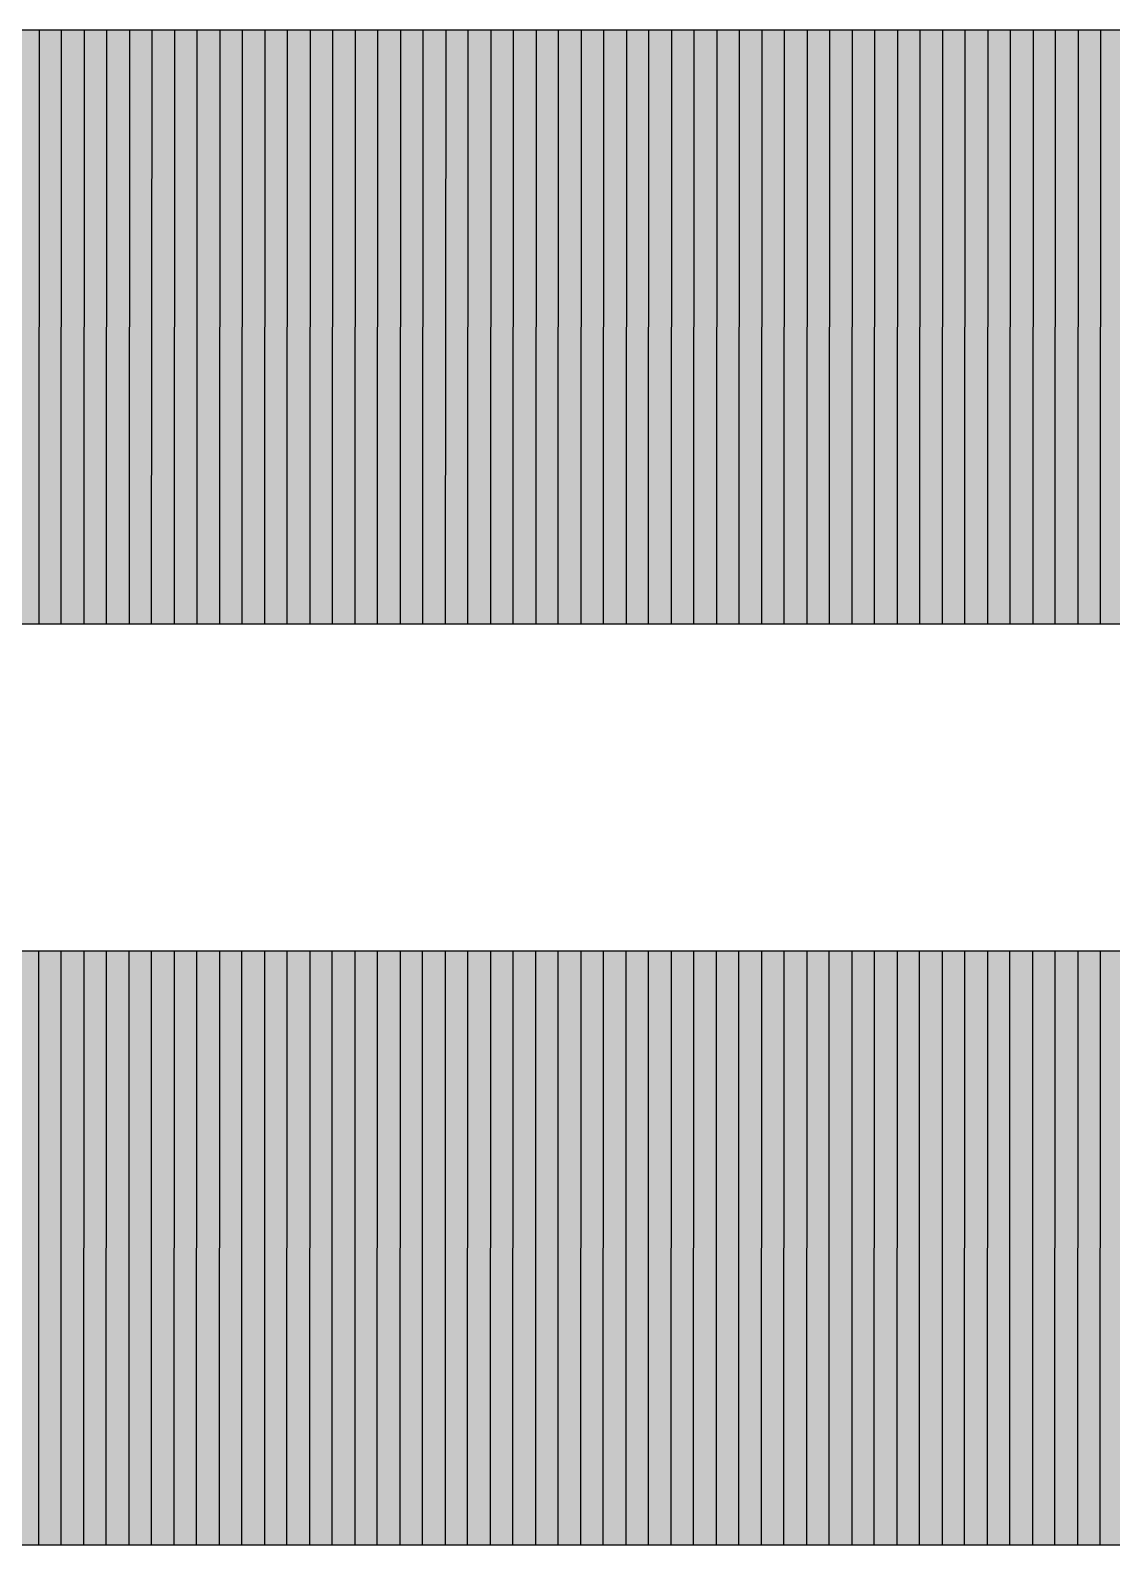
# Model space of a CAD drawing. Header units: millimetres. Extents: x -4.73 to 4.58, y -4.74 to 4.59.
# Drawn here: x 3.431 to 3.994, y -1.913 to -1.125 of the extents above; entities that cross this region are included whole.
import ezdxf

# ---------------------------------------------------------------- set-up
doc = ezdxf.new("R2010")
doc.units = ezdxf.units.MM
doc.header["$MEASUREMENT"] = 0
doc.layers.add('layer 1', color=7, linetype='Continuous')

msp = doc.modelspace()

# ---------------------------------------------------------------- hatches: boundary and pattern name
at = {"layer": 'layer 1', "true_color": 0x8b8b8c}
h = msp.add_hatch(color=252, dxfattribs=at)
edge = h.paths.add_edge_path()
edge.add_spline(control_points=[(3.4474, -1.1252), (3.4474, -1.1252), (3.4473, -1.4339), (3.4473, -1.4339), (3.4473, -1.4339), (3.4257, -1.4339), (3.4257, -1.4339), (3.4257, -1.4339), (3.4121, -1.4333), (3.4121, -1.4333), (3.4121, -1.4333), (3.4122, -1.1258), (3.4122, -1.1258), (3.4122, -1.1258), (3.4257, -1.1252), (3.4257, -1.1252), (3.4257, -1.1252), (3.4474, -1.1252), (3.4474, -1.1252)], knot_values=[0, 0, 0, 0, 0.166667, 0.166667, 0.166667, 0.333333, 0.333333, 0.333333, 0.5, 0.5, 0.5, 0.666667, 0.666667, 0.666667, 0.833333, 0.833333, 0.833333, 1, 1, 1, 1], degree=3, periodic=1)
h = msp.add_hatch(color=252, dxfattribs=at)
edge = h.paths.add_edge_path()
edge.add_spline(control_points=[(3.4709, -1.1252), (3.4709, -1.1252), (3.4708, -1.4339), (3.4708, -1.4339), (3.4708, -1.4339), (3.4356, -1.4339), (3.4356, -1.4339), (3.4356, -1.4339), (3.4357, -1.1252), (3.4357, -1.1252), (3.4357, -1.1252), (3.4709, -1.1252), (3.4709, -1.1252)], knot_values=[0, 0, 0, 0, 0.25, 0.25, 0.25, 0.5, 0.5, 0.5, 0.75, 0.75, 0.75, 1, 1, 1, 1], degree=3, periodic=1)
h = msp.add_hatch(color=252, dxfattribs=at)
edge = h.paths.add_edge_path()
edge.add_spline(control_points=[(3.4945, -1.1252), (3.4945, -1.1252), (3.4943, -1.4339), (3.4943, -1.4339), (3.4943, -1.4339), (3.4591, -1.4339), (3.4591, -1.4339), (3.4591, -1.4339), (3.4592, -1.1252), (3.4592, -1.1252), (3.4592, -1.1252), (3.4945, -1.1252), (3.4945, -1.1252)], knot_values=[0, 0, 0, 0, 0.25, 0.25, 0.25, 0.5, 0.5, 0.5, 0.75, 0.75, 0.75, 1, 1, 1, 1], degree=3, periodic=1)
h = msp.add_hatch(color=252, dxfattribs=at)
edge = h.paths.add_edge_path()
edge.add_spline(control_points=[(3.518, -1.1252), (3.518, -1.1252), (3.5179, -1.4339), (3.5179, -1.4339), (3.5179, -1.4339), (3.4826, -1.4339), (3.4826, -1.4339), (3.4826, -1.4339), (3.4827, -1.1252), (3.4827, -1.1252), (3.4827, -1.1252), (3.518, -1.1252), (3.518, -1.1252)], knot_values=[0, 0, 0, 0, 0.25, 0.25, 0.25, 0.5, 0.5, 0.5, 0.75, 0.75, 0.75, 1, 1, 1, 1], degree=3, periodic=1)
h = msp.add_hatch(color=252, dxfattribs=at)
edge = h.paths.add_edge_path()
edge.add_spline(control_points=[(3.5415, -1.1252), (3.5415, -1.1252), (3.5414, -1.4339), (3.5414, -1.4339), (3.5414, -1.4339), (3.5061, -1.4339), (3.5061, -1.4339), (3.5061, -1.4339), (3.5062, -1.1252), (3.5062, -1.1252), (3.5062, -1.1252), (3.5415, -1.1252), (3.5415, -1.1252)], knot_values=[0, 0, 0, 0, 0.25, 0.25, 0.25, 0.5, 0.5, 0.5, 0.75, 0.75, 0.75, 1, 1, 1, 1], degree=3, periodic=1)
h = msp.add_hatch(color=252, dxfattribs=at)
edge = h.paths.add_edge_path()
edge.add_spline(control_points=[(3.565, -1.1252), (3.565, -1.1252), (3.5649, -1.4339), (3.5649, -1.4339), (3.5649, -1.4339), (3.5296, -1.4339), (3.5296, -1.4339), (3.5296, -1.4339), (3.5297, -1.1252), (3.5297, -1.1252), (3.5297, -1.1252), (3.565, -1.1252), (3.565, -1.1252)], knot_values=[0, 0, 0, 0, 0.25, 0.25, 0.25, 0.5, 0.5, 0.5, 0.75, 0.75, 0.75, 1, 1, 1, 1], degree=3, periodic=1)
h = msp.add_hatch(color=252, dxfattribs=at)
edge = h.paths.add_edge_path()
edge.add_spline(control_points=[(3.5885, -1.1252), (3.5885, -1.1252), (3.5884, -1.4339), (3.5884, -1.4339), (3.5884, -1.4339), (3.5531, -1.4339), (3.5531, -1.4339), (3.5531, -1.4339), (3.5532, -1.1252), (3.5532, -1.1252), (3.5532, -1.1252), (3.5885, -1.1252), (3.5885, -1.1252)], knot_values=[0, 0, 0, 0, 0.25, 0.25, 0.25, 0.5, 0.5, 0.5, 0.75, 0.75, 0.75, 1, 1, 1, 1], degree=3, periodic=1)
at = {"layer": 'layer 1', "true_color": 0x8e8e8f}
h = msp.add_hatch(color=252, dxfattribs=at)
edge = h.paths.add_edge_path()
edge.add_spline(control_points=[(3.612, -1.1252), (3.612, -1.1252), (3.6119, -1.4339), (3.6119, -1.4339), (3.6119, -1.4339), (3.5766, -1.4339), (3.5766, -1.4339), (3.5766, -1.4339), (3.5767, -1.1252), (3.5767, -1.1252), (3.5767, -1.1252), (3.612, -1.1252), (3.612, -1.1252)], knot_values=[0, 0, 0, 0, 0.25, 0.25, 0.25, 0.5, 0.5, 0.5, 0.75, 0.75, 0.75, 1, 1, 1, 1], degree=3, periodic=1)
at = {"layer": 'layer 1', "true_color": 0x9a9a9b}
h = msp.add_hatch(color=253, dxfattribs=at)
edge = h.paths.add_edge_path()
edge.add_spline(control_points=[(3.6355, -1.1252), (3.6355, -1.1252), (3.6354, -1.4339), (3.6354, -1.4339), (3.6354, -1.4339), (3.6001, -1.4339), (3.6001, -1.4339), (3.6001, -1.4339), (3.6002, -1.1252), (3.6002, -1.1252), (3.6002, -1.1252), (3.6355, -1.1252), (3.6355, -1.1252)], knot_values=[0, 0, 0, 0, 0.25, 0.25, 0.25, 0.5, 0.5, 0.5, 0.75, 0.75, 0.75, 1, 1, 1, 1], degree=3, periodic=1)
at = {"layer": 'layer 1', "true_color": 0xa5a5a6}
h = msp.add_hatch(color=253, dxfattribs=at)
edge = h.paths.add_edge_path()
edge.add_spline(control_points=[(3.659, -1.1252), (3.659, -1.1252), (3.6589, -1.4339), (3.6589, -1.4339), (3.6589, -1.4339), (3.6236, -1.4339), (3.6236, -1.4339), (3.6236, -1.4339), (3.6237, -1.1252), (3.6237, -1.1252), (3.6237, -1.1252), (3.659, -1.1252), (3.659, -1.1252)], knot_values=[0, 0, 0, 0, 0.25, 0.25, 0.25, 0.5, 0.5, 0.5, 0.75, 0.75, 0.75, 1, 1, 1, 1], degree=3, periodic=1)
at = {"layer": 'layer 1', "true_color": 0xb1b1b2}
h = msp.add_hatch(color=253, dxfattribs=at)
edge = h.paths.add_edge_path()
edge.add_spline(control_points=[(3.6825, -1.1252), (3.6825, -1.1252), (3.6824, -1.4339), (3.6824, -1.4339), (3.6824, -1.4339), (3.6471, -1.4339), (3.6471, -1.4339), (3.6471, -1.4339), (3.6473, -1.1252), (3.6473, -1.1252), (3.6473, -1.1252), (3.6825, -1.1252), (3.6825, -1.1252)], knot_values=[0, 0, 0, 0, 0.25, 0.25, 0.25, 0.5, 0.5, 0.5, 0.75, 0.75, 0.75, 1, 1, 1, 1], degree=3, periodic=1)
at = {"layer": 'layer 1', "true_color": 0xbdbdbd}
h = msp.add_hatch(color=9, dxfattribs=at)
edge = h.paths.add_edge_path()
edge.add_spline(control_points=[(3.706, -1.1252), (3.706, -1.1252), (3.7059, -1.4339), (3.7059, -1.4339), (3.7059, -1.4339), (3.6707, -1.4339), (3.6707, -1.4339), (3.6707, -1.4339), (3.6708, -1.1252), (3.6708, -1.1252), (3.6708, -1.1252), (3.706, -1.1252), (3.706, -1.1252)], knot_values=[0, 0, 0, 0, 0.25, 0.25, 0.25, 0.5, 0.5, 0.5, 0.75, 0.75, 0.75, 1, 1, 1, 1], degree=3, periodic=1)
at = {"layer": 'layer 1', "true_color": 0xc9c9c9}
h = msp.add_hatch(color=9, dxfattribs=at)
edge = h.paths.add_edge_path()
edge.add_spline(control_points=[(3.7295, -1.1252), (3.7295, -1.1252), (3.7294, -1.4339), (3.7294, -1.4339), (3.7294, -1.4339), (3.6942, -1.4339), (3.6942, -1.4339), (3.6942, -1.4339), (3.6943, -1.1252), (3.6943, -1.1252), (3.6943, -1.1252), (3.7295, -1.1252), (3.7295, -1.1252)], knot_values=[0, 0, 0, 0, 0.25, 0.25, 0.25, 0.5, 0.5, 0.5, 0.75, 0.75, 0.75, 1, 1, 1, 1], degree=3, periodic=1)
at = {"layer": 'layer 1', "true_color": 0xd4d4d5}
h = msp.add_hatch(color=254, dxfattribs=at)
edge = h.paths.add_edge_path()
edge.add_spline(control_points=[(3.753, -1.1252), (3.753, -1.1252), (3.7529, -1.4339), (3.7529, -1.4339), (3.7529, -1.4339), (3.7177, -1.4339), (3.7177, -1.4339), (3.7177, -1.4339), (3.7178, -1.1252), (3.7178, -1.1252), (3.7178, -1.1252), (3.753, -1.1252), (3.753, -1.1252)], knot_values=[0, 0, 0, 0, 0.25, 0.25, 0.25, 0.5, 0.5, 0.5, 0.75, 0.75, 0.75, 1, 1, 1, 1], degree=3, periodic=1)
at = {"layer": 'layer 1', "true_color": 0xe0e0e0}
h = msp.add_hatch(color=254, dxfattribs=at)
edge = h.paths.add_edge_path()
edge.add_spline(control_points=[(3.7765, -1.1252), (3.7765, -1.1252), (3.7764, -1.4339), (3.7764, -1.4339), (3.7764, -1.4339), (3.7412, -1.4339), (3.7412, -1.4339), (3.7412, -1.4339), (3.7413, -1.1252), (3.7413, -1.1252), (3.7413, -1.1252), (3.7765, -1.1252), (3.7765, -1.1252)], knot_values=[0, 0, 0, 0, 0.25, 0.25, 0.25, 0.5, 0.5, 0.5, 0.75, 0.75, 0.75, 1, 1, 1, 1], degree=3, periodic=1)
at = {"layer": 'layer 1', "true_color": 0xececec}
h = msp.add_hatch(color=7, dxfattribs=at)
edge = h.paths.add_edge_path()
edge.add_spline(control_points=[(3.8001, -1.1252), (3.8001, -1.1252), (3.8, -1.4339), (3.8, -1.4339), (3.8, -1.4339), (3.7647, -1.4339), (3.7647, -1.4339), (3.7647, -1.4339), (3.7648, -1.1252), (3.7648, -1.1252), (3.7648, -1.1252), (3.8001, -1.1252), (3.8001, -1.1252)], knot_values=[0, 0, 0, 0, 0.25, 0.25, 0.25, 0.5, 0.5, 0.5, 0.75, 0.75, 0.75, 1, 1, 1, 1], degree=3, periodic=1)
at = {"layer": 'layer 1', "true_color": 0xf7f7f7}
h = msp.add_hatch(color=7, dxfattribs=at)
edge = h.paths.add_edge_path()
edge.add_spline(control_points=[(3.8236, -1.1252), (3.8236, -1.1252), (3.8235, -1.4339), (3.8235, -1.4339), (3.8235, -1.4339), (3.7882, -1.4339), (3.7882, -1.4339), (3.7882, -1.4339), (3.7883, -1.1252), (3.7883, -1.1252), (3.7883, -1.1252), (3.8236, -1.1252), (3.8236, -1.1252)], knot_values=[0, 0, 0, 0, 0.25, 0.25, 0.25, 0.5, 0.5, 0.5, 0.75, 0.75, 0.75, 1, 1, 1, 1], degree=3, periodic=1)
at = {"layer": 'layer 1', "true_color": 0xf2f2f2}
h = msp.add_hatch(color=7, dxfattribs=at)
edge = h.paths.add_edge_path()
edge.add_spline(control_points=[(3.8471, -1.1252), (3.8471, -1.1252), (3.847, -1.4339), (3.847, -1.4339), (3.847, -1.4339), (3.8117, -1.4339), (3.8117, -1.4339), (3.8117, -1.4339), (3.8118, -1.1252), (3.8118, -1.1252), (3.8118, -1.1252), (3.8471, -1.1252), (3.8471, -1.1252)], knot_values=[0, 0, 0, 0, 0.25, 0.25, 0.25, 0.5, 0.5, 0.5, 0.75, 0.75, 0.75, 1, 1, 1, 1], degree=3, periodic=1)
at = {"layer": 'layer 1', "true_color": 0xececec}
h = msp.add_hatch(color=7, dxfattribs=at)
edge = h.paths.add_edge_path()
edge.add_spline(control_points=[(3.8706, -1.1252), (3.8706, -1.1252), (3.8705, -1.4339), (3.8705, -1.4339), (3.8705, -1.4339), (3.8352, -1.4339), (3.8352, -1.4339), (3.8352, -1.4339), (3.8353, -1.1252), (3.8353, -1.1252), (3.8353, -1.1252), (3.8706, -1.1252), (3.8706, -1.1252)], knot_values=[0, 0, 0, 0, 0.25, 0.25, 0.25, 0.5, 0.5, 0.5, 0.75, 0.75, 0.75, 1, 1, 1, 1], degree=3, periodic=1)
at = {"layer": 'layer 1', "true_color": 0xe5e5e5}
h = msp.add_hatch(color=254, dxfattribs=at)
edge = h.paths.add_edge_path()
edge.add_spline(control_points=[(3.8941, -1.1252), (3.8941, -1.1252), (3.894, -1.4339), (3.894, -1.4339), (3.894, -1.4339), (3.8587, -1.4339), (3.8587, -1.4339), (3.8587, -1.4339), (3.8588, -1.1252), (3.8588, -1.1252), (3.8588, -1.1252), (3.8941, -1.1252), (3.8941, -1.1252)], knot_values=[0, 0, 0, 0, 0.25, 0.25, 0.25, 0.5, 0.5, 0.5, 0.75, 0.75, 0.75, 1, 1, 1, 1], degree=3, periodic=1)
at = {"layer": 'layer 1', "true_color": 0xdfdfdf}
h = msp.add_hatch(color=254, dxfattribs=at)
edge = h.paths.add_edge_path()
edge.add_spline(control_points=[(3.9176, -1.1252), (3.9176, -1.1252), (3.9175, -1.4339), (3.9175, -1.4339), (3.9175, -1.4339), (3.8822, -1.4339), (3.8822, -1.4339), (3.8822, -1.4339), (3.8823, -1.1252), (3.8823, -1.1252), (3.8823, -1.1252), (3.9176, -1.1252), (3.9176, -1.1252)], knot_values=[0, 0, 0, 0, 0.25, 0.25, 0.25, 0.5, 0.5, 0.5, 0.75, 0.75, 0.75, 1, 1, 1, 1], degree=3, periodic=1)
at = {"layer": 'layer 1', "true_color": 0xd9d8d9}
h = msp.add_hatch(color=254, dxfattribs=at)
edge = h.paths.add_edge_path()
edge.add_spline(control_points=[(3.9411, -1.1252), (3.9411, -1.1252), (3.941, -1.4339), (3.941, -1.4339), (3.941, -1.4339), (3.9057, -1.4339), (3.9057, -1.4339), (3.9057, -1.4339), (3.9058, -1.1252), (3.9058, -1.1252), (3.9058, -1.1252), (3.9411, -1.1252), (3.9411, -1.1252)], knot_values=[0, 0, 0, 0, 0.25, 0.25, 0.25, 0.5, 0.5, 0.5, 0.75, 0.75, 0.75, 1, 1, 1, 1], degree=3, periodic=1)
at = {"layer": 'layer 1', "true_color": 0xd2d2d2}
h = msp.add_hatch(color=254, dxfattribs=at)
edge = h.paths.add_edge_path()
edge.add_spline(control_points=[(3.9646, -1.1252), (3.9646, -1.1252), (3.9645, -1.4339), (3.9645, -1.4339), (3.9645, -1.4339), (3.9292, -1.4339), (3.9292, -1.4339), (3.9292, -1.4339), (3.9294, -1.1252), (3.9294, -1.1252), (3.9294, -1.1252), (3.9646, -1.1252), (3.9646, -1.1252)], knot_values=[0, 0, 0, 0, 0.25, 0.25, 0.25, 0.5, 0.5, 0.5, 0.75, 0.75, 0.75, 1, 1, 1, 1], degree=3, periodic=1)
at = {"layer": 'layer 1', "true_color": 0xcccccc}
h = msp.add_hatch(color=254, dxfattribs=at)
edge = h.paths.add_edge_path()
edge.add_spline(control_points=[(3.9881, -1.1252), (3.9881, -1.1252), (3.988, -1.4339), (3.988, -1.4339), (3.988, -1.4339), (3.9528, -1.4339), (3.9528, -1.4339), (3.9528, -1.4339), (3.9529, -1.1252), (3.9529, -1.1252), (3.9529, -1.1252), (3.9881, -1.1252), (3.9881, -1.1252)], knot_values=[0, 0, 0, 0, 0.25, 0.25, 0.25, 0.5, 0.5, 0.5, 0.75, 0.75, 0.75, 1, 1, 1, 1], degree=3, periodic=1)
at = {"layer": 'layer 1', "true_color": 0xc6c5c6}
h = msp.add_hatch(color=9, dxfattribs=at)
edge = h.paths.add_edge_path()
edge.add_spline(control_points=[(4.0116, -1.1252), (4.0116, -1.1252), (4.0115, -1.4339), (4.0115, -1.4339), (4.0115, -1.4339), (3.9763, -1.4339), (3.9763, -1.4339), (3.9763, -1.4339), (3.9764, -1.1252), (3.9764, -1.1252), (3.9764, -1.1252), (4.0116, -1.1252), (4.0116, -1.1252)], knot_values=[0, 0, 0, 0, 0.25, 0.25, 0.25, 0.5, 0.5, 0.5, 0.75, 0.75, 0.75, 1, 1, 1, 1], degree=3, periodic=1)
at = {"layer": 'layer 1', "true_color": 0x8b8b8c}
h = msp.add_hatch(color=252, dxfattribs=at)
edge = h.paths.add_edge_path()
edge.add_spline(control_points=[(3.4473, -1.6042), (3.4473, -1.6042), (3.4472, -1.9129), (3.4472, -1.9129), (3.4472, -1.9129), (3.4257, -1.9129), (3.4257, -1.9129), (3.4257, -1.9129), (3.4119, -1.9122), (3.4119, -1.9122), (3.4119, -1.9122), (3.412, -1.6048), (3.412, -1.6048), (3.412, -1.6048), (3.4257, -1.6042), (3.4257, -1.6042), (3.4257, -1.6042), (3.4473, -1.6042), (3.4473, -1.6042)], knot_values=[0, 0, 0, 0, 0.166667, 0.166667, 0.166667, 0.333333, 0.333333, 0.333333, 0.5, 0.5, 0.5, 0.666667, 0.666667, 0.666667, 0.833333, 0.833333, 0.833333, 1, 1, 1, 1], degree=3, periodic=1)
h = msp.add_hatch(color=252, dxfattribs=at)
edge = h.paths.add_edge_path()
edge.add_spline(control_points=[(3.4708, -1.6042), (3.4708, -1.6042), (3.4707, -1.9129), (3.4707, -1.9129), (3.4707, -1.9129), (3.4354, -1.9129), (3.4354, -1.9129), (3.4354, -1.9129), (3.4355, -1.6042), (3.4355, -1.6042), (3.4355, -1.6042), (3.4708, -1.6042), (3.4708, -1.6042)], knot_values=[0, 0, 0, 0, 0.25, 0.25, 0.25, 0.5, 0.5, 0.5, 0.75, 0.75, 0.75, 1, 1, 1, 1], degree=3, periodic=1)
h = msp.add_hatch(color=252, dxfattribs=at)
edge = h.paths.add_edge_path()
edge.add_spline(control_points=[(3.4943, -1.6042), (3.4943, -1.6042), (3.4942, -1.9129), (3.4942, -1.9129), (3.4942, -1.9129), (3.4589, -1.9129), (3.4589, -1.9129), (3.4589, -1.9129), (3.459, -1.6042), (3.459, -1.6042), (3.459, -1.6042), (3.4943, -1.6042), (3.4943, -1.6042)], knot_values=[0, 0, 0, 0, 0.25, 0.25, 0.25, 0.5, 0.5, 0.5, 0.75, 0.75, 0.75, 1, 1, 1, 1], degree=3, periodic=1)
h = msp.add_hatch(color=252, dxfattribs=at)
edge = h.paths.add_edge_path()
edge.add_spline(control_points=[(3.5178, -1.6042), (3.5178, -1.6042), (3.5177, -1.9129), (3.5177, -1.9129), (3.5177, -1.9129), (3.4824, -1.9129), (3.4824, -1.9129), (3.4824, -1.9129), (3.4825, -1.6042), (3.4825, -1.6042), (3.4825, -1.6042), (3.5178, -1.6042), (3.5178, -1.6042)], knot_values=[0, 0, 0, 0, 0.25, 0.25, 0.25, 0.5, 0.5, 0.5, 0.75, 0.75, 0.75, 1, 1, 1, 1], degree=3, periodic=1)
h = msp.add_hatch(color=252, dxfattribs=at)
edge = h.paths.add_edge_path()
edge.add_spline(control_points=[(3.5413, -1.6042), (3.5413, -1.6042), (3.5412, -1.9129), (3.5412, -1.9129), (3.5412, -1.9129), (3.5059, -1.9129), (3.5059, -1.9129), (3.5059, -1.9129), (3.506, -1.6042), (3.506, -1.6042), (3.506, -1.6042), (3.5413, -1.6042), (3.5413, -1.6042)], knot_values=[0, 0, 0, 0, 0.25, 0.25, 0.25, 0.5, 0.5, 0.5, 0.75, 0.75, 0.75, 1, 1, 1, 1], degree=3, periodic=1)
h = msp.add_hatch(color=252, dxfattribs=at)
edge = h.paths.add_edge_path()
edge.add_spline(control_points=[(3.5648, -1.6042), (3.5648, -1.6042), (3.5647, -1.9129), (3.5647, -1.9129), (3.5647, -1.9129), (3.5294, -1.9129), (3.5294, -1.9129), (3.5294, -1.9129), (3.5296, -1.6042), (3.5296, -1.6042), (3.5296, -1.6042), (3.5648, -1.6042), (3.5648, -1.6042)], knot_values=[0, 0, 0, 0, 0.25, 0.25, 0.25, 0.5, 0.5, 0.5, 0.75, 0.75, 0.75, 1, 1, 1, 1], degree=3, periodic=1)
h = msp.add_hatch(color=252, dxfattribs=at)
edge = h.paths.add_edge_path()
edge.add_spline(control_points=[(3.5883, -1.6042), (3.5883, -1.6042), (3.5882, -1.9129), (3.5882, -1.9129), (3.5882, -1.9129), (3.553, -1.9129), (3.553, -1.9129), (3.553, -1.9129), (3.5531, -1.6042), (3.5531, -1.6042), (3.5531, -1.6042), (3.5883, -1.6042), (3.5883, -1.6042)], knot_values=[0, 0, 0, 0, 0.25, 0.25, 0.25, 0.5, 0.5, 0.5, 0.75, 0.75, 0.75, 1, 1, 1, 1], degree=3, periodic=1)
at = {"layer": 'layer 1', "true_color": 0x8e8e8f}
h = msp.add_hatch(color=252, dxfattribs=at)
edge = h.paths.add_edge_path()
edge.add_spline(control_points=[(3.6118, -1.6042), (3.6118, -1.6042), (3.6117, -1.9129), (3.6117, -1.9129), (3.6117, -1.9129), (3.5765, -1.9129), (3.5765, -1.9129), (3.5765, -1.9129), (3.5766, -1.6042), (3.5766, -1.6042), (3.5766, -1.6042), (3.6118, -1.6042), (3.6118, -1.6042)], knot_values=[0, 0, 0, 0, 0.25, 0.25, 0.25, 0.5, 0.5, 0.5, 0.75, 0.75, 0.75, 1, 1, 1, 1], degree=3, periodic=1)
at = {"layer": 'layer 1', "true_color": 0x9a9a9b}
h = msp.add_hatch(color=253, dxfattribs=at)
edge = h.paths.add_edge_path()
edge.add_spline(control_points=[(3.6353, -1.6042), (3.6353, -1.6042), (3.6352, -1.9129), (3.6352, -1.9129), (3.6352, -1.9129), (3.6, -1.9129), (3.6, -1.9129), (3.6, -1.9129), (3.6001, -1.6042), (3.6001, -1.6042), (3.6001, -1.6042), (3.6353, -1.6042), (3.6353, -1.6042)], knot_values=[0, 0, 0, 0, 0.25, 0.25, 0.25, 0.5, 0.5, 0.5, 0.75, 0.75, 0.75, 1, 1, 1, 1], degree=3, periodic=1)
at = {"layer": 'layer 1', "true_color": 0xa5a5a6}
h = msp.add_hatch(color=253, dxfattribs=at)
edge = h.paths.add_edge_path()
edge.add_spline(control_points=[(3.6588, -1.6042), (3.6588, -1.6042), (3.6587, -1.9129), (3.6587, -1.9129), (3.6587, -1.9129), (3.6235, -1.9129), (3.6235, -1.9129), (3.6235, -1.9129), (3.6236, -1.6042), (3.6236, -1.6042), (3.6236, -1.6042), (3.6588, -1.6042), (3.6588, -1.6042)], knot_values=[0, 0, 0, 0, 0.25, 0.25, 0.25, 0.5, 0.5, 0.5, 0.75, 0.75, 0.75, 1, 1, 1, 1], degree=3, periodic=1)
at = {"layer": 'layer 1', "true_color": 0xb1b1b2}
h = msp.add_hatch(color=253, dxfattribs=at)
edge = h.paths.add_edge_path()
edge.add_spline(control_points=[(3.6824, -1.6042), (3.6824, -1.6042), (3.6822, -1.9129), (3.6822, -1.9129), (3.6822, -1.9129), (3.647, -1.9129), (3.647, -1.9129), (3.647, -1.9129), (3.6471, -1.6042), (3.6471, -1.6042), (3.6471, -1.6042), (3.6824, -1.6042), (3.6824, -1.6042)], knot_values=[0, 0, 0, 0, 0.25, 0.25, 0.25, 0.5, 0.5, 0.5, 0.75, 0.75, 0.75, 1, 1, 1, 1], degree=3, periodic=1)
at = {"layer": 'layer 1', "true_color": 0xbdbdbd}
h = msp.add_hatch(color=9, dxfattribs=at)
edge = h.paths.add_edge_path()
edge.add_spline(control_points=[(3.7059, -1.6042), (3.7059, -1.6042), (3.7058, -1.9129), (3.7058, -1.9129), (3.7058, -1.9129), (3.6705, -1.9129), (3.6705, -1.9129), (3.6705, -1.9129), (3.6706, -1.6042), (3.6706, -1.6042), (3.6706, -1.6042), (3.7059, -1.6042), (3.7059, -1.6042)], knot_values=[0, 0, 0, 0, 0.25, 0.25, 0.25, 0.5, 0.5, 0.5, 0.75, 0.75, 0.75, 1, 1, 1, 1], degree=3, periodic=1)
at = {"layer": 'layer 1', "true_color": 0xc9c9c9}
h = msp.add_hatch(color=9, dxfattribs=at)
edge = h.paths.add_edge_path()
edge.add_spline(control_points=[(3.7294, -1.6042), (3.7294, -1.6042), (3.7293, -1.9129), (3.7293, -1.9129), (3.7293, -1.9129), (3.694, -1.9129), (3.694, -1.9129), (3.694, -1.9129), (3.6941, -1.6042), (3.6941, -1.6042), (3.6941, -1.6042), (3.7294, -1.6042), (3.7294, -1.6042)], knot_values=[0, 0, 0, 0, 0.25, 0.25, 0.25, 0.5, 0.5, 0.5, 0.75, 0.75, 0.75, 1, 1, 1, 1], degree=3, periodic=1)
at = {"layer": 'layer 1', "true_color": 0xd4d4d5}
h = msp.add_hatch(color=254, dxfattribs=at)
edge = h.paths.add_edge_path()
edge.add_spline(control_points=[(3.7529, -1.6042), (3.7529, -1.6042), (3.7528, -1.9129), (3.7528, -1.9129), (3.7528, -1.9129), (3.7175, -1.9129), (3.7175, -1.9129), (3.7175, -1.9129), (3.7176, -1.6042), (3.7176, -1.6042), (3.7176, -1.6042), (3.7529, -1.6042), (3.7529, -1.6042)], knot_values=[0, 0, 0, 0, 0.25, 0.25, 0.25, 0.5, 0.5, 0.5, 0.75, 0.75, 0.75, 1, 1, 1, 1], degree=3, periodic=1)
at = {"layer": 'layer 1', "true_color": 0xe0e0e0}
h = msp.add_hatch(color=254, dxfattribs=at)
edge = h.paths.add_edge_path()
edge.add_spline(control_points=[(3.7764, -1.6042), (3.7764, -1.6042), (3.7763, -1.9129), (3.7763, -1.9129), (3.7763, -1.9129), (3.741, -1.9129), (3.741, -1.9129), (3.741, -1.9129), (3.7411, -1.6042), (3.7411, -1.6042), (3.7411, -1.6042), (3.7764, -1.6042), (3.7764, -1.6042)], knot_values=[0, 0, 0, 0, 0.25, 0.25, 0.25, 0.5, 0.5, 0.5, 0.75, 0.75, 0.75, 1, 1, 1, 1], degree=3, periodic=1)
at = {"layer": 'layer 1', "true_color": 0xececec}
h = msp.add_hatch(color=7, dxfattribs=at)
edge = h.paths.add_edge_path()
edge.add_spline(control_points=[(3.7999, -1.6042), (3.7999, -1.6042), (3.7998, -1.9129), (3.7998, -1.9129), (3.7998, -1.9129), (3.7645, -1.9129), (3.7645, -1.9129), (3.7645, -1.9129), (3.7646, -1.6042), (3.7646, -1.6042), (3.7646, -1.6042), (3.7999, -1.6042), (3.7999, -1.6042)], knot_values=[0, 0, 0, 0, 0.25, 0.25, 0.25, 0.5, 0.5, 0.5, 0.75, 0.75, 0.75, 1, 1, 1, 1], degree=3, periodic=1)
at = {"layer": 'layer 1', "true_color": 0xf7f7f7}
h = msp.add_hatch(color=7, dxfattribs=at)
edge = h.paths.add_edge_path()
edge.add_spline(control_points=[(3.8234, -1.6042), (3.8234, -1.6042), (3.8233, -1.9129), (3.8233, -1.9129), (3.8233, -1.9129), (3.788, -1.9129), (3.788, -1.9129), (3.788, -1.9129), (3.7881, -1.6042), (3.7881, -1.6042), (3.7881, -1.6042), (3.8234, -1.6042), (3.8234, -1.6042)], knot_values=[0, 0, 0, 0, 0.25, 0.25, 0.25, 0.5, 0.5, 0.5, 0.75, 0.75, 0.75, 1, 1, 1, 1], degree=3, periodic=1)
at = {"layer": 'layer 1', "true_color": 0xf2f2f2}
h = msp.add_hatch(color=7, dxfattribs=at)
edge = h.paths.add_edge_path()
edge.add_spline(control_points=[(3.8469, -1.6042), (3.8469, -1.6042), (3.8468, -1.9129), (3.8468, -1.9129), (3.8468, -1.9129), (3.8115, -1.9129), (3.8115, -1.9129), (3.8115, -1.9129), (3.8116, -1.6042), (3.8116, -1.6042), (3.8116, -1.6042), (3.8469, -1.6042), (3.8469, -1.6042)], knot_values=[0, 0, 0, 0, 0.25, 0.25, 0.25, 0.5, 0.5, 0.5, 0.75, 0.75, 0.75, 1, 1, 1, 1], degree=3, periodic=1)
at = {"layer": 'layer 1', "true_color": 0xececec}
h = msp.add_hatch(color=7, dxfattribs=at)
edge = h.paths.add_edge_path()
edge.add_spline(control_points=[(3.8704, -1.6042), (3.8704, -1.6042), (3.8703, -1.9129), (3.8703, -1.9129), (3.8703, -1.9129), (3.8351, -1.9129), (3.8351, -1.9129), (3.8351, -1.9129), (3.8352, -1.6042), (3.8352, -1.6042), (3.8352, -1.6042), (3.8704, -1.6042), (3.8704, -1.6042)], knot_values=[0, 0, 0, 0, 0.25, 0.25, 0.25, 0.5, 0.5, 0.5, 0.75, 0.75, 0.75, 1, 1, 1, 1], degree=3, periodic=1)
at = {"layer": 'layer 1', "true_color": 0xe5e5e5}
h = msp.add_hatch(color=254, dxfattribs=at)
edge = h.paths.add_edge_path()
edge.add_spline(control_points=[(3.8939, -1.6042), (3.8939, -1.6042), (3.8938, -1.9129), (3.8938, -1.9129), (3.8938, -1.9129), (3.8586, -1.9129), (3.8586, -1.9129), (3.8586, -1.9129), (3.8587, -1.6042), (3.8587, -1.6042), (3.8587, -1.6042), (3.8939, -1.6042), (3.8939, -1.6042)], knot_values=[0, 0, 0, 0, 0.25, 0.25, 0.25, 0.5, 0.5, 0.5, 0.75, 0.75, 0.75, 1, 1, 1, 1], degree=3, periodic=1)
at = {"layer": 'layer 1', "true_color": 0xdfdfdf}
h = msp.add_hatch(color=254, dxfattribs=at)
edge = h.paths.add_edge_path()
edge.add_spline(control_points=[(3.9174, -1.6042), (3.9174, -1.6042), (3.9173, -1.9129), (3.9173, -1.9129), (3.9173, -1.9129), (3.8821, -1.9129), (3.8821, -1.9129), (3.8821, -1.9129), (3.8822, -1.6042), (3.8822, -1.6042), (3.8822, -1.6042), (3.9174, -1.6042), (3.9174, -1.6042)], knot_values=[0, 0, 0, 0, 0.25, 0.25, 0.25, 0.5, 0.5, 0.5, 0.75, 0.75, 0.75, 1, 1, 1, 1], degree=3, periodic=1)
at = {"layer": 'layer 1', "true_color": 0xd9d8d9}
h = msp.add_hatch(color=254, dxfattribs=at)
edge = h.paths.add_edge_path()
edge.add_spline(control_points=[(3.9409, -1.6042), (3.9409, -1.6042), (3.9408, -1.9129), (3.9408, -1.9129), (3.9408, -1.9129), (3.9056, -1.9129), (3.9056, -1.9129), (3.9056, -1.9129), (3.9057, -1.6042), (3.9057, -1.6042), (3.9057, -1.6042), (3.9409, -1.6042), (3.9409, -1.6042)], knot_values=[0, 0, 0, 0, 0.25, 0.25, 0.25, 0.5, 0.5, 0.5, 0.75, 0.75, 0.75, 1, 1, 1, 1], degree=3, periodic=1)
at = {"layer": 'layer 1', "true_color": 0xd2d2d2}
h = msp.add_hatch(color=254, dxfattribs=at)
edge = h.paths.add_edge_path()
edge.add_spline(control_points=[(3.9644, -1.6042), (3.9644, -1.6042), (3.9643, -1.9129), (3.9643, -1.9129), (3.9643, -1.9129), (3.9291, -1.9129), (3.9291, -1.9129), (3.9291, -1.9129), (3.9292, -1.6042), (3.9292, -1.6042), (3.9292, -1.6042), (3.9644, -1.6042), (3.9644, -1.6042)], knot_values=[0, 0, 0, 0, 0.25, 0.25, 0.25, 0.5, 0.5, 0.5, 0.75, 0.75, 0.75, 1, 1, 1, 1], degree=3, periodic=1)
at = {"layer": 'layer 1', "true_color": 0xcccccc}
h = msp.add_hatch(color=254, dxfattribs=at)
edge = h.paths.add_edge_path()
edge.add_spline(control_points=[(3.988, -1.6042), (3.988, -1.6042), (3.9879, -1.9129), (3.9879, -1.9129), (3.9879, -1.9129), (3.9526, -1.9129), (3.9526, -1.9129), (3.9526, -1.9129), (3.9527, -1.6042), (3.9527, -1.6042), (3.9527, -1.6042), (3.988, -1.6042), (3.988, -1.6042)], knot_values=[0, 0, 0, 0, 0.25, 0.25, 0.25, 0.5, 0.5, 0.5, 0.75, 0.75, 0.75, 1, 1, 1, 1], degree=3, periodic=1)
at = {"layer": 'layer 1', "true_color": 0xc6c5c6}
h = msp.add_hatch(color=9, dxfattribs=at)
edge = h.paths.add_edge_path()
edge.add_spline(control_points=[(4.0115, -1.6042), (4.0115, -1.6042), (4.0114, -1.9129), (4.0114, -1.9129), (4.0114, -1.9129), (3.9761, -1.9129), (3.9761, -1.9129), (3.9761, -1.9129), (3.9762, -1.6042), (3.9762, -1.6042), (3.9762, -1.6042), (4.0115, -1.6042), (4.0115, -1.6042)], knot_values=[0, 0, 0, 0, 0.25, 0.25, 0.25, 0.5, 0.5, 0.5, 0.75, 0.75, 0.75, 1, 1, 1, 1], degree=3, periodic=1)

# ---------------------------------------------------------------- linework, layer by layer
at = {"layer": 'layer 1', "color": 252}
for points, knots in [([(3.4474, -1.1252), (3.4474, -1.1252), (3.4473, -1.4339), (3.4473, -1.4339), (3.4473, -1.4339), (3.4257, -1.4339), (3.4257, -1.4339), (3.4257, -1.4339), (3.4121, -1.4333), (3.4121, -1.4333), (3.4121, -1.4333), (3.4122, -1.1258), (3.4122, -1.1258), (3.4122, -1.1258), (3.4257, -1.1252), (3.4257, -1.1252), (3.4257, -1.1252), (3.4474, -1.1252), (3.4474, -1.1252)], [0, 0, 0, 0, 0.166667, 0.166667, 0.166667, 0.333333, 0.333333, 0.333333, 0.5, 0.5, 0.5, 0.666667, 0.666667, 0.666667, 0.833333, 0.833333, 0.833333, 1, 1, 1, 1]), ([(3.4709, -1.1252), (3.4709, -1.1252), (3.4708, -1.4339), (3.4708, -1.4339), (3.4708, -1.4339), (3.4356, -1.4339), (3.4356, -1.4339), (3.4356, -1.4339), (3.4357, -1.1252), (3.4357, -1.1252), (3.4357, -1.1252), (3.4709, -1.1252), (3.4709, -1.1252)], [0, 0, 0, 0, 0.25, 0.25, 0.25, 0.5, 0.5, 0.5, 0.75, 0.75, 0.75, 1, 1, 1, 1]), ([(3.4945, -1.1252), (3.4945, -1.1252), (3.4943, -1.4339), (3.4943, -1.4339), (3.4943, -1.4339), (3.4591, -1.4339), (3.4591, -1.4339), (3.4591, -1.4339), (3.4592, -1.1252), (3.4592, -1.1252), (3.4592, -1.1252), (3.4945, -1.1252), (3.4945, -1.1252)], [0, 0, 0, 0, 0.25, 0.25, 0.25, 0.5, 0.5, 0.5, 0.75, 0.75, 0.75, 1, 1, 1, 1]), ([(3.518, -1.1252), (3.518, -1.1252), (3.5179, -1.4339), (3.5179, -1.4339), (3.5179, -1.4339), (3.4826, -1.4339), (3.4826, -1.4339), (3.4826, -1.4339), (3.4827, -1.1252), (3.4827, -1.1252), (3.4827, -1.1252), (3.518, -1.1252), (3.518, -1.1252)], [0, 0, 0, 0, 0.25, 0.25, 0.25, 0.5, 0.5, 0.5, 0.75, 0.75, 0.75, 1, 1, 1, 1]), ([(3.5415, -1.1252), (3.5415, -1.1252), (3.5414, -1.4339), (3.5414, -1.4339), (3.5414, -1.4339), (3.5061, -1.4339), (3.5061, -1.4339), (3.5061, -1.4339), (3.5062, -1.1252), (3.5062, -1.1252), (3.5062, -1.1252), (3.5415, -1.1252), (3.5415, -1.1252)], [0, 0, 0, 0, 0.25, 0.25, 0.25, 0.5, 0.5, 0.5, 0.75, 0.75, 0.75, 1, 1, 1, 1]), ([(3.565, -1.1252), (3.565, -1.1252), (3.5649, -1.4339), (3.5649, -1.4339), (3.5649, -1.4339), (3.5296, -1.4339), (3.5296, -1.4339), (3.5296, -1.4339), (3.5297, -1.1252), (3.5297, -1.1252), (3.5297, -1.1252), (3.565, -1.1252), (3.565, -1.1252)], [0, 0, 0, 0, 0.25, 0.25, 0.25, 0.5, 0.5, 0.5, 0.75, 0.75, 0.75, 1, 1, 1, 1]), ([(3.5885, -1.1252), (3.5885, -1.1252), (3.5884, -1.4339), (3.5884, -1.4339), (3.5884, -1.4339), (3.5531, -1.4339), (3.5531, -1.4339), (3.5531, -1.4339), (3.5532, -1.1252), (3.5532, -1.1252), (3.5532, -1.1252), (3.5885, -1.1252), (3.5885, -1.1252)], [0, 0, 0, 0, 0.25, 0.25, 0.25, 0.5, 0.5, 0.5, 0.75, 0.75, 0.75, 1, 1, 1, 1]), ([(3.612, -1.1252), (3.612, -1.1252), (3.6119, -1.4339), (3.6119, -1.4339), (3.6119, -1.4339), (3.5766, -1.4339), (3.5766, -1.4339), (3.5766, -1.4339), (3.5767, -1.1252), (3.5767, -1.1252), (3.5767, -1.1252), (3.612, -1.1252), (3.612, -1.1252)], [0, 0, 0, 0, 0.25, 0.25, 0.25, 0.5, 0.5, 0.5, 0.75, 0.75, 0.75, 1, 1, 1, 1]), ([(3.4473, -1.6042), (3.4473, -1.6042), (3.4472, -1.9129), (3.4472, -1.9129), (3.4472, -1.9129), (3.4257, -1.9129), (3.4257, -1.9129), (3.4257, -1.9129), (3.4119, -1.9122), (3.4119, -1.9122), (3.4119, -1.9122), (3.412, -1.6048), (3.412, -1.6048), (3.412, -1.6048), (3.4257, -1.6042), (3.4257, -1.6042), (3.4257, -1.6042), (3.4473, -1.6042), (3.4473, -1.6042)], [0, 0, 0, 0, 0.166667, 0.166667, 0.166667, 0.333333, 0.333333, 0.333333, 0.5, 0.5, 0.5, 0.666667, 0.666667, 0.666667, 0.833333, 0.833333, 0.833333, 1, 1, 1, 1]), ([(3.4708, -1.6042), (3.4708, -1.6042), (3.4707, -1.9129), (3.4707, -1.9129), (3.4707, -1.9129), (3.4354, -1.9129), (3.4354, -1.9129), (3.4354, -1.9129), (3.4355, -1.6042), (3.4355, -1.6042), (3.4355, -1.6042), (3.4708, -1.6042), (3.4708, -1.6042)], [0, 0, 0, 0, 0.25, 0.25, 0.25, 0.5, 0.5, 0.5, 0.75, 0.75, 0.75, 1, 1, 1, 1]), ([(3.4943, -1.6042), (3.4943, -1.6042), (3.4942, -1.9129), (3.4942, -1.9129), (3.4942, -1.9129), (3.4589, -1.9129), (3.4589, -1.9129), (3.4589, -1.9129), (3.459, -1.6042), (3.459, -1.6042), (3.459, -1.6042), (3.4943, -1.6042), (3.4943, -1.6042)], [0, 0, 0, 0, 0.25, 0.25, 0.25, 0.5, 0.5, 0.5, 0.75, 0.75, 0.75, 1, 1, 1, 1]), ([(3.5178, -1.6042), (3.5178, -1.6042), (3.5177, -1.9129), (3.5177, -1.9129), (3.5177, -1.9129), (3.4824, -1.9129), (3.4824, -1.9129), (3.4824, -1.9129), (3.4825, -1.6042), (3.4825, -1.6042), (3.4825, -1.6042), (3.5178, -1.6042), (3.5178, -1.6042)], [0, 0, 0, 0, 0.25, 0.25, 0.25, 0.5, 0.5, 0.5, 0.75, 0.75, 0.75, 1, 1, 1, 1]), ([(3.5413, -1.6042), (3.5413, -1.6042), (3.5412, -1.9129), (3.5412, -1.9129), (3.5412, -1.9129), (3.5059, -1.9129), (3.5059, -1.9129), (3.5059, -1.9129), (3.506, -1.6042), (3.506, -1.6042), (3.506, -1.6042), (3.5413, -1.6042), (3.5413, -1.6042)], [0, 0, 0, 0, 0.25, 0.25, 0.25, 0.5, 0.5, 0.5, 0.75, 0.75, 0.75, 1, 1, 1, 1]), ([(3.5648, -1.6042), (3.5648, -1.6042), (3.5647, -1.9129), (3.5647, -1.9129), (3.5647, -1.9129), (3.5294, -1.9129), (3.5294, -1.9129), (3.5294, -1.9129), (3.5296, -1.6042), (3.5296, -1.6042), (3.5296, -1.6042), (3.5648, -1.6042), (3.5648, -1.6042)], [0, 0, 0, 0, 0.25, 0.25, 0.25, 0.5, 0.5, 0.5, 0.75, 0.75, 0.75, 1, 1, 1, 1]), ([(3.5883, -1.6042), (3.5883, -1.6042), (3.5882, -1.9129), (3.5882, -1.9129), (3.5882, -1.9129), (3.553, -1.9129), (3.553, -1.9129), (3.553, -1.9129), (3.5531, -1.6042), (3.5531, -1.6042), (3.5531, -1.6042), (3.5883, -1.6042), (3.5883, -1.6042)], [0, 0, 0, 0, 0.25, 0.25, 0.25, 0.5, 0.5, 0.5, 0.75, 0.75, 0.75, 1, 1, 1, 1]), ([(3.6118, -1.6042), (3.6118, -1.6042), (3.6117, -1.9129), (3.6117, -1.9129), (3.6117, -1.9129), (3.5765, -1.9129), (3.5765, -1.9129), (3.5765, -1.9129), (3.5766, -1.6042), (3.5766, -1.6042), (3.5766, -1.6042), (3.6118, -1.6042), (3.6118, -1.6042)], [0, 0, 0, 0, 0.25, 0.25, 0.25, 0.5, 0.5, 0.5, 0.75, 0.75, 0.75, 1, 1, 1, 1])]:
    msp.add_open_spline(points, degree=3, knots=knots, dxfattribs=at)
at = {"layer": 'layer 1', "color": 253}
for points in [[(3.6355, -1.1252), (3.6355, -1.1252), (3.6354, -1.4339), (3.6354, -1.4339), (3.6354, -1.4339), (3.6001, -1.4339), (3.6001, -1.4339), (3.6001, -1.4339), (3.6002, -1.1252), (3.6002, -1.1252), (3.6002, -1.1252), (3.6355, -1.1252), (3.6355, -1.1252)], [(3.659, -1.1252), (3.659, -1.1252), (3.6589, -1.4339), (3.6589, -1.4339), (3.6589, -1.4339), (3.6236, -1.4339), (3.6236, -1.4339), (3.6236, -1.4339), (3.6237, -1.1252), (3.6237, -1.1252), (3.6237, -1.1252), (3.659, -1.1252), (3.659, -1.1252)], [(3.6825, -1.1252), (3.6825, -1.1252), (3.6824, -1.4339), (3.6824, -1.4339), (3.6824, -1.4339), (3.6471, -1.4339), (3.6471, -1.4339), (3.6471, -1.4339), (3.6473, -1.1252), (3.6473, -1.1252), (3.6473, -1.1252), (3.6825, -1.1252), (3.6825, -1.1252)], [(3.6353, -1.6042), (3.6353, -1.6042), (3.6352, -1.9129), (3.6352, -1.9129), (3.6352, -1.9129), (3.6, -1.9129), (3.6, -1.9129), (3.6, -1.9129), (3.6001, -1.6042), (3.6001, -1.6042), (3.6001, -1.6042), (3.6353, -1.6042), (3.6353, -1.6042)], [(3.6588, -1.6042), (3.6588, -1.6042), (3.6587, -1.9129), (3.6587, -1.9129), (3.6587, -1.9129), (3.6235, -1.9129), (3.6235, -1.9129), (3.6235, -1.9129), (3.6236, -1.6042), (3.6236, -1.6042), (3.6236, -1.6042), (3.6588, -1.6042), (3.6588, -1.6042)], [(3.6824, -1.6042), (3.6824, -1.6042), (3.6822, -1.9129), (3.6822, -1.9129), (3.6822, -1.9129), (3.647, -1.9129), (3.647, -1.9129), (3.647, -1.9129), (3.6471, -1.6042), (3.6471, -1.6042), (3.6471, -1.6042), (3.6824, -1.6042), (3.6824, -1.6042)]]:
    msp.add_open_spline(points, degree=3, knots=[0, 0, 0, 0, 0.25, 0.25, 0.25, 0.5, 0.5, 0.5, 0.75, 0.75, 0.75, 1, 1, 1, 1], dxfattribs=at)
at = {"layer": 'layer 1', "color": 9}
for points in [[(3.706, -1.1252), (3.706, -1.1252), (3.7059, -1.4339), (3.7059, -1.4339), (3.7059, -1.4339), (3.6707, -1.4339), (3.6707, -1.4339), (3.6707, -1.4339), (3.6708, -1.1252), (3.6708, -1.1252), (3.6708, -1.1252), (3.706, -1.1252), (3.706, -1.1252)], [(3.7295, -1.1252), (3.7295, -1.1252), (3.7294, -1.4339), (3.7294, -1.4339), (3.7294, -1.4339), (3.6942, -1.4339), (3.6942, -1.4339), (3.6942, -1.4339), (3.6943, -1.1252), (3.6943, -1.1252), (3.6943, -1.1252), (3.7295, -1.1252), (3.7295, -1.1252)], [(4.0116, -1.1252), (4.0116, -1.1252), (4.0115, -1.4339), (4.0115, -1.4339), (4.0115, -1.4339), (3.9763, -1.4339), (3.9763, -1.4339), (3.9763, -1.4339), (3.9764, -1.1252), (3.9764, -1.1252), (3.9764, -1.1252), (4.0116, -1.1252), (4.0116, -1.1252)], [(3.7059, -1.6042), (3.7059, -1.6042), (3.7058, -1.9129), (3.7058, -1.9129), (3.7058, -1.9129), (3.6705, -1.9129), (3.6705, -1.9129), (3.6705, -1.9129), (3.6706, -1.6042), (3.6706, -1.6042), (3.6706, -1.6042), (3.7059, -1.6042), (3.7059, -1.6042)], [(3.7294, -1.6042), (3.7294, -1.6042), (3.7293, -1.9129), (3.7293, -1.9129), (3.7293, -1.9129), (3.694, -1.9129), (3.694, -1.9129), (3.694, -1.9129), (3.6941, -1.6042), (3.6941, -1.6042), (3.6941, -1.6042), (3.7294, -1.6042), (3.7294, -1.6042)], [(4.0115, -1.6042), (4.0115, -1.6042), (4.0114, -1.9129), (4.0114, -1.9129), (4.0114, -1.9129), (3.9761, -1.9129), (3.9761, -1.9129), (3.9761, -1.9129), (3.9762, -1.6042), (3.9762, -1.6042), (3.9762, -1.6042), (4.0115, -1.6042), (4.0115, -1.6042)]]:
    msp.add_open_spline(points, degree=3, knots=[0, 0, 0, 0, 0.25, 0.25, 0.25, 0.5, 0.5, 0.5, 0.75, 0.75, 0.75, 1, 1, 1, 1], dxfattribs=at)
at = {"layer": 'layer 1', "color": 254}
for points in [[(3.753, -1.1252), (3.753, -1.1252), (3.7529, -1.4339), (3.7529, -1.4339), (3.7529, -1.4339), (3.7177, -1.4339), (3.7177, -1.4339), (3.7177, -1.4339), (3.7178, -1.1252), (3.7178, -1.1252), (3.7178, -1.1252), (3.753, -1.1252), (3.753, -1.1252)], [(3.7765, -1.1252), (3.7765, -1.1252), (3.7764, -1.4339), (3.7764, -1.4339), (3.7764, -1.4339), (3.7412, -1.4339), (3.7412, -1.4339), (3.7412, -1.4339), (3.7413, -1.1252), (3.7413, -1.1252), (3.7413, -1.1252), (3.7765, -1.1252), (3.7765, -1.1252)], [(3.8941, -1.1252), (3.8941, -1.1252), (3.894, -1.4339), (3.894, -1.4339), (3.894, -1.4339), (3.8587, -1.4339), (3.8587, -1.4339), (3.8587, -1.4339), (3.8588, -1.1252), (3.8588, -1.1252), (3.8588, -1.1252), (3.8941, -1.1252), (3.8941, -1.1252)], [(3.9176, -1.1252), (3.9176, -1.1252), (3.9175, -1.4339), (3.9175, -1.4339), (3.9175, -1.4339), (3.8822, -1.4339), (3.8822, -1.4339), (3.8822, -1.4339), (3.8823, -1.1252), (3.8823, -1.1252), (3.8823, -1.1252), (3.9176, -1.1252), (3.9176, -1.1252)], [(3.9411, -1.1252), (3.9411, -1.1252), (3.941, -1.4339), (3.941, -1.4339), (3.941, -1.4339), (3.9057, -1.4339), (3.9057, -1.4339), (3.9057, -1.4339), (3.9058, -1.1252), (3.9058, -1.1252), (3.9058, -1.1252), (3.9411, -1.1252), (3.9411, -1.1252)], [(3.9646, -1.1252), (3.9646, -1.1252), (3.9645, -1.4339), (3.9645, -1.4339), (3.9645, -1.4339), (3.9292, -1.4339), (3.9292, -1.4339), (3.9292, -1.4339), (3.9294, -1.1252), (3.9294, -1.1252), (3.9294, -1.1252), (3.9646, -1.1252), (3.9646, -1.1252)], [(3.9881, -1.1252), (3.9881, -1.1252), (3.988, -1.4339), (3.988, -1.4339), (3.988, -1.4339), (3.9528, -1.4339), (3.9528, -1.4339), (3.9528, -1.4339), (3.9529, -1.1252), (3.9529, -1.1252), (3.9529, -1.1252), (3.9881, -1.1252), (3.9881, -1.1252)], [(3.7529, -1.6042), (3.7529, -1.6042), (3.7528, -1.9129), (3.7528, -1.9129), (3.7528, -1.9129), (3.7175, -1.9129), (3.7175, -1.9129), (3.7175, -1.9129), (3.7176, -1.6042), (3.7176, -1.6042), (3.7176, -1.6042), (3.7529, -1.6042), (3.7529, -1.6042)], [(3.7764, -1.6042), (3.7764, -1.6042), (3.7763, -1.9129), (3.7763, -1.9129), (3.7763, -1.9129), (3.741, -1.9129), (3.741, -1.9129), (3.741, -1.9129), (3.7411, -1.6042), (3.7411, -1.6042), (3.7411, -1.6042), (3.7764, -1.6042), (3.7764, -1.6042)], [(3.8939, -1.6042), (3.8939, -1.6042), (3.8938, -1.9129), (3.8938, -1.9129), (3.8938, -1.9129), (3.8586, -1.9129), (3.8586, -1.9129), (3.8586, -1.9129), (3.8587, -1.6042), (3.8587, -1.6042), (3.8587, -1.6042), (3.8939, -1.6042), (3.8939, -1.6042)], [(3.9174, -1.6042), (3.9174, -1.6042), (3.9173, -1.9129), (3.9173, -1.9129), (3.9173, -1.9129), (3.8821, -1.9129), (3.8821, -1.9129), (3.8821, -1.9129), (3.8822, -1.6042), (3.8822, -1.6042), (3.8822, -1.6042), (3.9174, -1.6042), (3.9174, -1.6042)], [(3.9409, -1.6042), (3.9409, -1.6042), (3.9408, -1.9129), (3.9408, -1.9129), (3.9408, -1.9129), (3.9056, -1.9129), (3.9056, -1.9129), (3.9056, -1.9129), (3.9057, -1.6042), (3.9057, -1.6042), (3.9057, -1.6042), (3.9409, -1.6042), (3.9409, -1.6042)], [(3.9644, -1.6042), (3.9644, -1.6042), (3.9643, -1.9129), (3.9643, -1.9129), (3.9643, -1.9129), (3.9291, -1.9129), (3.9291, -1.9129), (3.9291, -1.9129), (3.9292, -1.6042), (3.9292, -1.6042), (3.9292, -1.6042), (3.9644, -1.6042), (3.9644, -1.6042)], [(3.988, -1.6042), (3.988, -1.6042), (3.9879, -1.9129), (3.9879, -1.9129), (3.9879, -1.9129), (3.9526, -1.9129), (3.9526, -1.9129), (3.9526, -1.9129), (3.9527, -1.6042), (3.9527, -1.6042), (3.9527, -1.6042), (3.988, -1.6042), (3.988, -1.6042)]]:
    msp.add_open_spline(points, degree=3, knots=[0, 0, 0, 0, 0.25, 0.25, 0.25, 0.5, 0.5, 0.5, 0.75, 0.75, 0.75, 1, 1, 1, 1], dxfattribs=at)
at = {"layer": 'layer 1', "color": 7}
for points in [[(3.8001, -1.1252), (3.8001, -1.1252), (3.8, -1.4339), (3.8, -1.4339), (3.8, -1.4339), (3.7647, -1.4339), (3.7647, -1.4339), (3.7647, -1.4339), (3.7648, -1.1252), (3.7648, -1.1252), (3.7648, -1.1252), (3.8001, -1.1252), (3.8001, -1.1252)], [(3.8236, -1.1252), (3.8236, -1.1252), (3.8235, -1.4339), (3.8235, -1.4339), (3.8235, -1.4339), (3.7882, -1.4339), (3.7882, -1.4339), (3.7882, -1.4339), (3.7883, -1.1252), (3.7883, -1.1252), (3.7883, -1.1252), (3.8236, -1.1252), (3.8236, -1.1252)], [(3.8471, -1.1252), (3.8471, -1.1252), (3.847, -1.4339), (3.847, -1.4339), (3.847, -1.4339), (3.8117, -1.4339), (3.8117, -1.4339), (3.8117, -1.4339), (3.8118, -1.1252), (3.8118, -1.1252), (3.8118, -1.1252), (3.8471, -1.1252), (3.8471, -1.1252)], [(3.8706, -1.1252), (3.8706, -1.1252), (3.8705, -1.4339), (3.8705, -1.4339), (3.8705, -1.4339), (3.8352, -1.4339), (3.8352, -1.4339), (3.8352, -1.4339), (3.8353, -1.1252), (3.8353, -1.1252), (3.8353, -1.1252), (3.8706, -1.1252), (3.8706, -1.1252)], [(3.7999, -1.6042), (3.7999, -1.6042), (3.7998, -1.9129), (3.7998, -1.9129), (3.7998, -1.9129), (3.7645, -1.9129), (3.7645, -1.9129), (3.7645, -1.9129), (3.7646, -1.6042), (3.7646, -1.6042), (3.7646, -1.6042), (3.7999, -1.6042), (3.7999, -1.6042)], [(3.8234, -1.6042), (3.8234, -1.6042), (3.8233, -1.9129), (3.8233, -1.9129), (3.8233, -1.9129), (3.788, -1.9129), (3.788, -1.9129), (3.788, -1.9129), (3.7881, -1.6042), (3.7881, -1.6042), (3.7881, -1.6042), (3.8234, -1.6042), (3.8234, -1.6042)], [(3.8469, -1.6042), (3.8469, -1.6042), (3.8468, -1.9129), (3.8468, -1.9129), (3.8468, -1.9129), (3.8115, -1.9129), (3.8115, -1.9129), (3.8115, -1.9129), (3.8116, -1.6042), (3.8116, -1.6042), (3.8116, -1.6042), (3.8469, -1.6042), (3.8469, -1.6042)], [(3.8704, -1.6042), (3.8704, -1.6042), (3.8703, -1.9129), (3.8703, -1.9129), (3.8703, -1.9129), (3.8351, -1.9129), (3.8351, -1.9129), (3.8351, -1.9129), (3.8352, -1.6042), (3.8352, -1.6042), (3.8352, -1.6042), (3.8704, -1.6042), (3.8704, -1.6042)]]:
    msp.add_open_spline(points, degree=3, knots=[0, 0, 0, 0, 0.25, 0.25, 0.25, 0.5, 0.5, 0.5, 0.75, 0.75, 0.75, 1, 1, 1, 1], dxfattribs=at)

doc.saveas('drawing.dxf')
